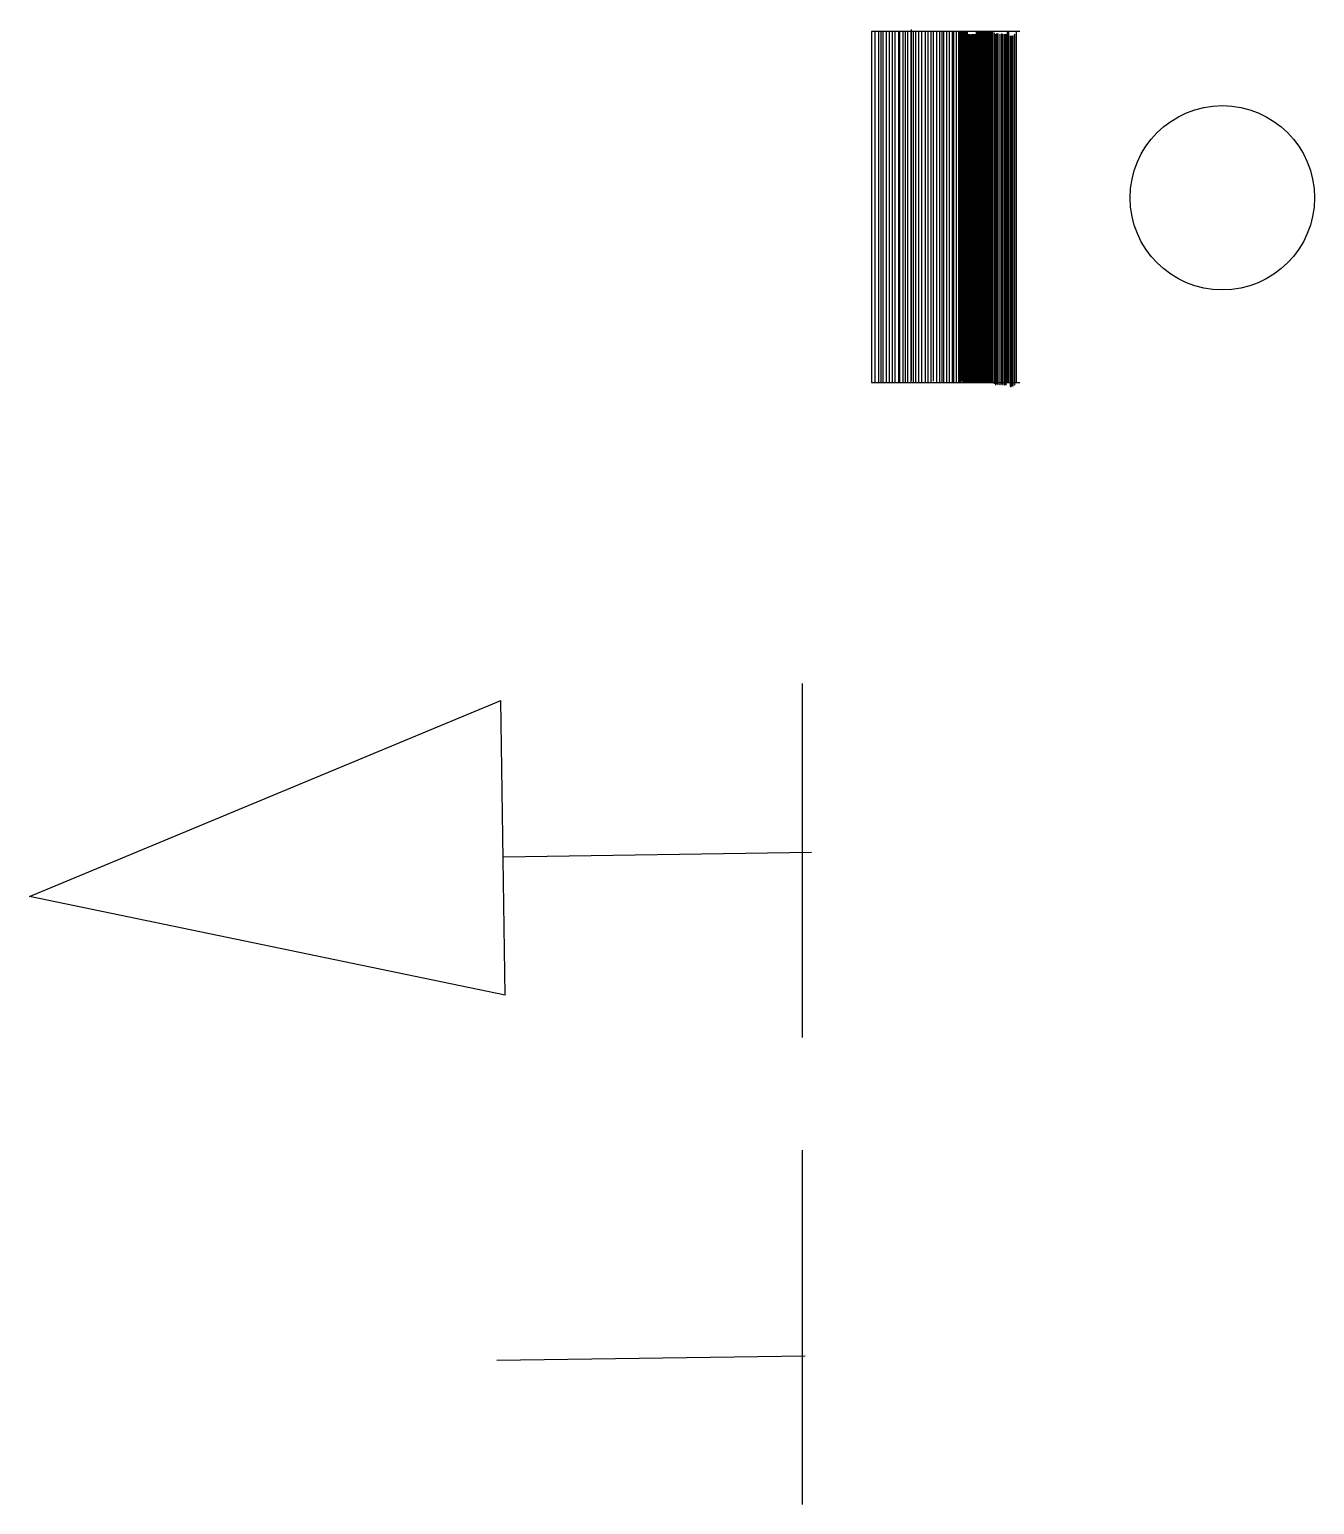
# Model space of a CAD drawing. Extents: x -2017610 to 288295, y -481381 to 250994.
# Drawn here: x -533203 to -531607, y -352577 to -350744 of the extents above; entities that cross this region are included whole.
import ezdxf

# ---------------------------------------------------------------- set-up
doc = ezdxf.new("R2010")
doc.units = 0
doc.header["$LTSCALE"] = 7
doc.header["$MEASUREMENT"] = 0
doc.layers.add('DIM', color=1, linetype='CONTINUOUS')

msp = doc.modelspace()

# ---------------------------------------------------------------- linework, layer by layer
at = {"layer": 'DIM', "color": 4}
for p, q in [((-531972.9, -350746.6), (-532157, -350746.6)), ((-532157, -350746.6), (-532157, -351182.6)), ((-532152.4, -351181.9), (-532152.4, -350746)), ((-532148.1, -351182.6), (-532148.1, -350746.6)), ((-532145.2, -351182.6), (-532145.2, -350746.6)), ((-532142.8, -351182.6), (-532142.8, -350746.6)), ((-532138.6, -351182.6), (-532138.6, -350746.6)), ((-532134.6, -351182.6), (-532134.6, -350746.6)), ((-532131.2, -351182.6), (-532131.2, -350746.6)), ((-532127.5, -351182.6), (-532127.5, -350746.6)), ((-532123.3, -351182.6), (-532123.3, -350746.6)), ((-532121.8, -351182.6), (-532121.8, -350746.6)), ((-532117.6, -351182.6), (-532117.6, -350746.6)), ((-532114.9, -351182.6), (-532114.9, -350746.1)), ((-532111.9, -351182.6), (-532111.9, -350746.1)), ((-532107.8, -351182.6), (-532107.8, -350746.6)), ((-532107.3, -351180.2), (-532107.3, -350744.2)), ((-532104.8, -351182.6), (-532104.8, -350746.6)), ((-532101.9, -351181.9), (-532101.9, -350746)), ((-532098.3, -351182.6), (-532098.3, -350746.6)), ((-532094.4, -351182.6), (-532094.4, -350746.6)), ((-532090.1, -351182.6), (-532090.1, -350746.6)), ((-532086.6, -351182.6), (-532086.6, -350746.1)), ((-532082.9, -351182.6), (-532082.9, -350746.1)), ((-532080.1, -351181.3), (-532080.1, -350746.6)), ((-532075.9, -351182.6), (-532075.9, -350746.6)), ((-532072.4, -351182.6), (-532072.4, -350746.6)), ((-532069.4, -351182.6), (-532069.4, -350746.6)), ((-532067.3, -351182.6), (-532067.3, -350746.6)), ((-532063.6, -351182.6), (-532063.6, -350746.6)), ((-532060.2, -351182.6), (-532060.2, -350746.6)), ((-532056.6, -351181.9), (-532056.6, -350746)), ((-532054.6, -351182.6), (-532054.6, -350746.6)), ((-532051.6, -351182.6), (-532051.6, -350746.6)), ((-532048.5, -351182.6), (-532048.5, -350746.6)), ((-532046.9, -351182.2), (-532046.9, -350746.3)), ((-532045.9, -351182.6), (-532045.9, -350746.6)), ((-532044.6, -351181.2), (-532044.6, -350746.6)), ((-532043, -351181.9), (-532043, -350746.6)), ((-532041.5, -351182.3), (-532041.5, -350746.6)), ((-532040.1, -351182.6), (-532040.1, -350746.6)), ((-532039.1, -351182.6), (-532039.1, -350746.6)), ((-532037.9, -351182.7), (-532037.9, -350746.6)), ((-532026.5, -351182.6), (-532026.5, -350746.6)), ((-532025, -351182.2), (-532025, -350746.3)), ((-532024, -351182.3), (-532024, -350746.4)), ((-532022.9, -351182.6), (-532022.9, -350746.6)), ((-532021.5, -351182.8), (-532021.5, -350746.9)), ((-532020.5, -351182.8), (-532020.5, -350746.9)), ((-532019.9, -351183.2), (-532019.9, -350747.3)), ((-532018.6, -351182.6), (-532018.6, -350746.6)), ((-532017.5, -351182.6), (-532017.5, -350746.6)), ((-532016.2, -351182.6), (-532016.2, -350746.6)), ((-532015, -351182.6), (-532015, -350746.6)), ((-532014.1, -351182.3), (-532014.1, -350746.4)), ((-532013.3, -351182.6), (-532013.3, -350746.6)), ((-532012.4, -351182.4), (-532012.4, -350746.5)), ((-532011.5, -351182.6), (-532011.5, -350746.6)), ((-532010.5, -351182.6), (-532010.5, -350746.6)), ((-532009.5, -351182.2), (-532009.5, -350746.6)), ((-532008.3, -351182.6), (-532008.3, -350746.6)), ((-532007.5, -351182.6), (-532007.5, -350746.6)), ((-532006.2, -351182.9), (-532006.2, -350746.6)), ((-532004.3, -351184.3), (-532004.3, -350748.4)), ((-532001, -351184.9), (-532001, -350748.9)), ((-531988.1, -351181.8), (-531988.1, -350745.9)), ((-531986.4, -351181.8), (-531986.4, -350745.9)), ((-531977, -351182.6), (-531977, -350746.6)), ((-532036.5, -351182.6), (-532036.5, -350750)), ((-532035.4, -351182.6), (-532035.4, -350750)), ((-532033.9, -351183.2), (-532033.9, -350750.6)), ((-532032.3, -351182.4), (-532032.3, -350749.9)), ((-532031.3, -351182.4), (-532031.3, -350749.9)), ((-532029.7, -351182.6), (-532029.7, -350750)), ((-532028, -351182.7), (-532028, -350750.2)), ((-532002.5, -351186.1), (-532002.5, -350750.2)), ((-531999.7, -351185.7), (-531999.7, -350749.8)), ((-531997.1, -351186.1), (-531997.1, -350750.2)), ((-531995.2, -351185.3), (-531995.2, -350749.4)), ((-531993.5, -351186.1), (-531993.5, -350750.2)), ((-531991.4, -351186.1), (-531991.4, -350750.2)), ((-531989.7, -351186.1), (-531989.7, -350750.2)), ((-531984.5, -351187.9), (-531984.5, -350752)), ((-531984.1, -351188.4), (-531984.1, -350752.5)), ((-531982.4, -351187.9), (-531982.4, -350752)), ((-531981.1, -351187.5), (-531981.1, -350751.6)), ((-531979.2, -351186.1), (-531979.2, -350750.2)), ((-532157, -351182.6), (-532148.1, -351182.6)), ((-532157, -351182.6), (-531972.9, -351182.6)), ((-532142.8, -351182.6), (-532111.9, -351182.6)), ((-532243.3, -351556.6), (-532243.3, -351996.6)), ((-533203.2, -351821.5), (-532617.4, -351577.7)), ((-532612.1, -351943.9), (-532617.4, -351577.7)), ((-532231.7, -351766.8), (-532614.6, -351772.3)), ((-532612.1, -351943.9), (-533203.2, -351821.5)), ((-532243.3, -352136.6), (-532243.3, -352576.6)), ((-532239.6, -352392.3), (-532622.5, -352397.7))]:
    msp.add_line(p, q, dxfattribs=at)
msp.add_circle((-531721.2, -350953.3), 114.5, dxfattribs=at)

doc.saveas('drawing.dxf')
